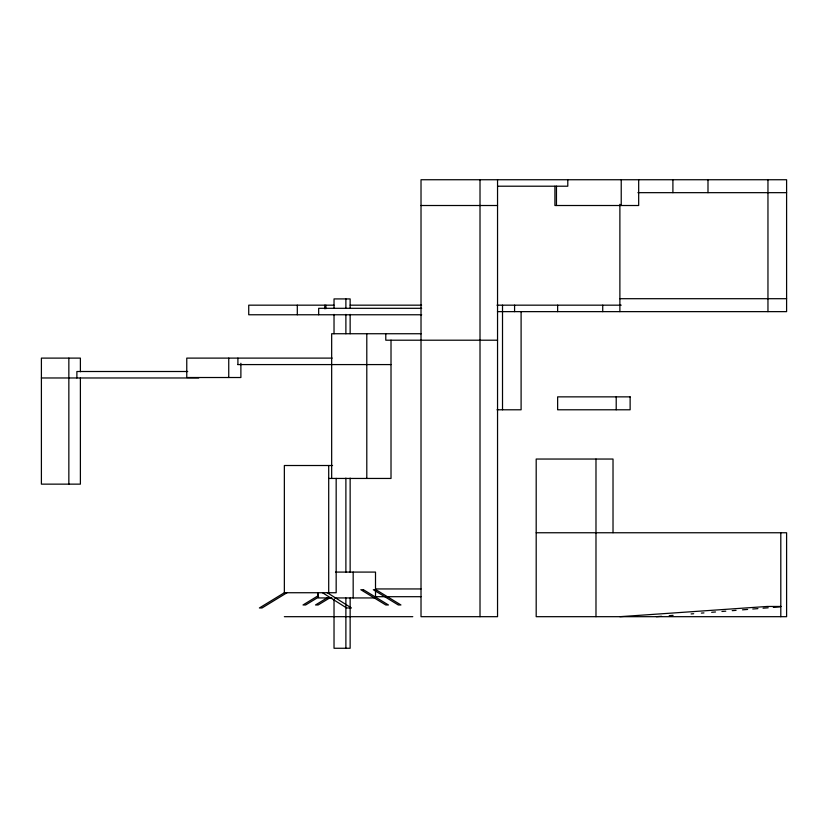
<?xml version="1.0" encoding="UTF-8"?>
<svg xmlns="http://www.w3.org/2000/svg" width="828" height="828" viewBox="0 0 828 828"><rect width="100%" height="100%" fill="white"/><g stroke="black" fill="none" stroke-linecap="round" stroke-linejoin="round"><path stroke-width="1.24" d="M336.168 478.367L336.168 592.734L284.356 592.734L259.392 607.969L262.021 607.969L286.985 592.734M318.211 595.694L303.017 604.968L305.646 604.968L318.676 597.019M327.453 597.681L315.509 604.968L318.149 604.968L330.082 597.681M656.397 616.684L661.541 616.28M669.241 615.659L673.102 615.359M691.09 613.921L693.667 613.724M701.368 613.103L703.945 612.906M711.656 612.285L715.506 611.985M721.933 611.468L725.794 611.167M732.211 610.65L736.071 610.35M742.499 609.832L747.632 609.429M752.776 609.015L757.92 608.611M763.054 608.197L768.198 607.793M773.331 607.379L779.759 606.872M619.882 616.684L767.297 606.458L781.125 606.458M497.545 186.207L567.791 186.207L567.791 179.738M637.912 192.665L786.6 192.665M421.017 205.51L497.545 205.51M619.882 298.701L786.6 298.701M333.932 305.17L248.731 305.17L248.731 314.764L421.659 314.764M350.182 305.17L421.597 305.17M496.997 305.17L621.217 305.17M421.659 308.306L318.666 308.306L318.666 314.764M497.442 311.639L786.6 311.639L786.6 179.738L421.017 179.738L421.017 616.684L497.545 616.684L497.545 179.738M421.214 333.736L331.666 333.736L331.666 478.449M497.545 340.204L385.786 340.204L385.786 333.736M332.163 358.11L186.766 358.11L186.766 377.516L240.886 377.516L240.886 363.285M237.802 364.579L391.013 364.579M187.728 371.503L76.88 371.503L76.88 377.972M41.4 377.972L198.751 377.972M496.997 409.788L521.102 409.788L521.102 311.639M332.556 465.512L284.356 465.512L284.356 592.734M328.706 478.449L391.013 478.449L391.013 340.163M536.192 532.756L786.6 532.756L786.6 616.684L536.192 616.684L536.192 459.043L613.02 459.043L613.02 532.694M335.526 572.086L375.508 572.086L375.508 597.94L334.419 597.94M375.767 588.946L420.986 588.946M375.767 596.698L420.986 596.698M331.914 597.94L318.159 597.94L318.159 592.776M284.356 616.684L412.789 616.684M327.329 592.734L351.414 607.969L346.601 607.969L322.516 592.734M780.804 532.756L780.804 616.684M767.96 179.738L767.96 311.639M707.992 179.738L707.992 192.665M672.905 179.738L672.905 192.665M638.678 179.738L638.678 205.51L554.915 205.51L554.915 186.176M621.228 179.738L621.228 205.51M619.882 204.309L619.882 311.639M616.208 396.86L616.208 409.788M602.732 305.17L602.732 311.639M595.984 459.043L595.984 616.684M557.637 305.17L557.637 311.639M556.457 186.176L556.457 205.51M514.581 305.17L514.581 311.639M502.513 305.17L502.513 409.788M480.012 179.738L480.012 616.684M366.794 333.736L366.794 478.449M353.173 572.086L353.173 597.94M350.14 307.944L350.14 298.918L334.026 298.918L334.026 307.944M350.14 314.392L350.14 333.725M350.14 478.108L350.14 572.21M350.14 597.992L350.14 648.262L334.026 648.262L334.026 599.275M345.887 298.918L345.887 307.944M345.887 314.392L345.887 333.725M345.887 478.108L345.887 572.21M345.887 597.992L345.887 648.262M334.026 314.392L334.026 333.725M328.706 465.512L328.706 592.734M325.88 305.17L325.88 308.74M324.773 305.17L324.773 308.772M317.9 592.827L317.9 596.698M297.304 305.17L297.304 314.764M237.905 358.11L237.905 364.579M228.745 358.11L228.745 377.516M80.388 371.762L80.388 358.11L41.4 358.11L41.4 484.142L80.388 484.142L80.388 377.972M68.848 358.11L68.848 484.142M630.129 396.86L557.637 396.86L557.637 409.788L630.129 409.788L630.129 396.86M363.461 589.733L360.832 589.733L385.796 604.968L388.425 604.968L363.461 589.733M375.953 589.733L373.324 589.733L398.289 604.968L400.928 604.968L375.953 589.733"/></g></svg>
